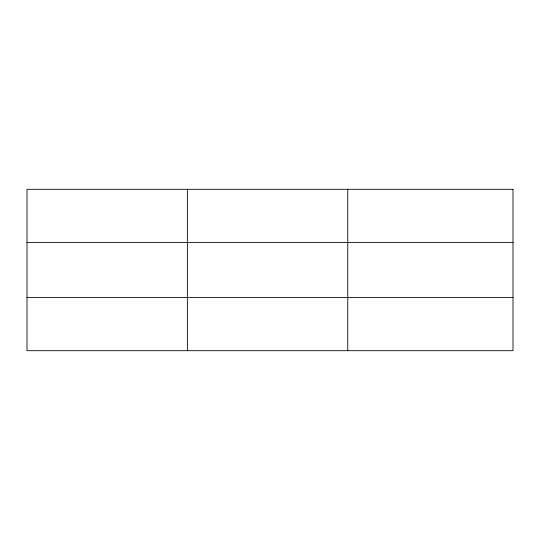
<?xml version="1.0" encoding="UTF-8"?>
<svg xmlns="http://www.w3.org/2000/svg" width="540" height="540" viewBox="0 0 540 540"><rect width="100%" height="100%" fill="white"/><g stroke="black" fill="none" stroke-linecap="round" stroke-linejoin="round"><path stroke-width="0.81" d="M187.38 189.304L187.38 350.696M347.76 189.304L347.76 350.696M27 242.561L513 242.561M27 297.439L513 297.439M513 189.304L513 350.696L27 350.696L27 189.304L513 189.304"/></g></svg>
